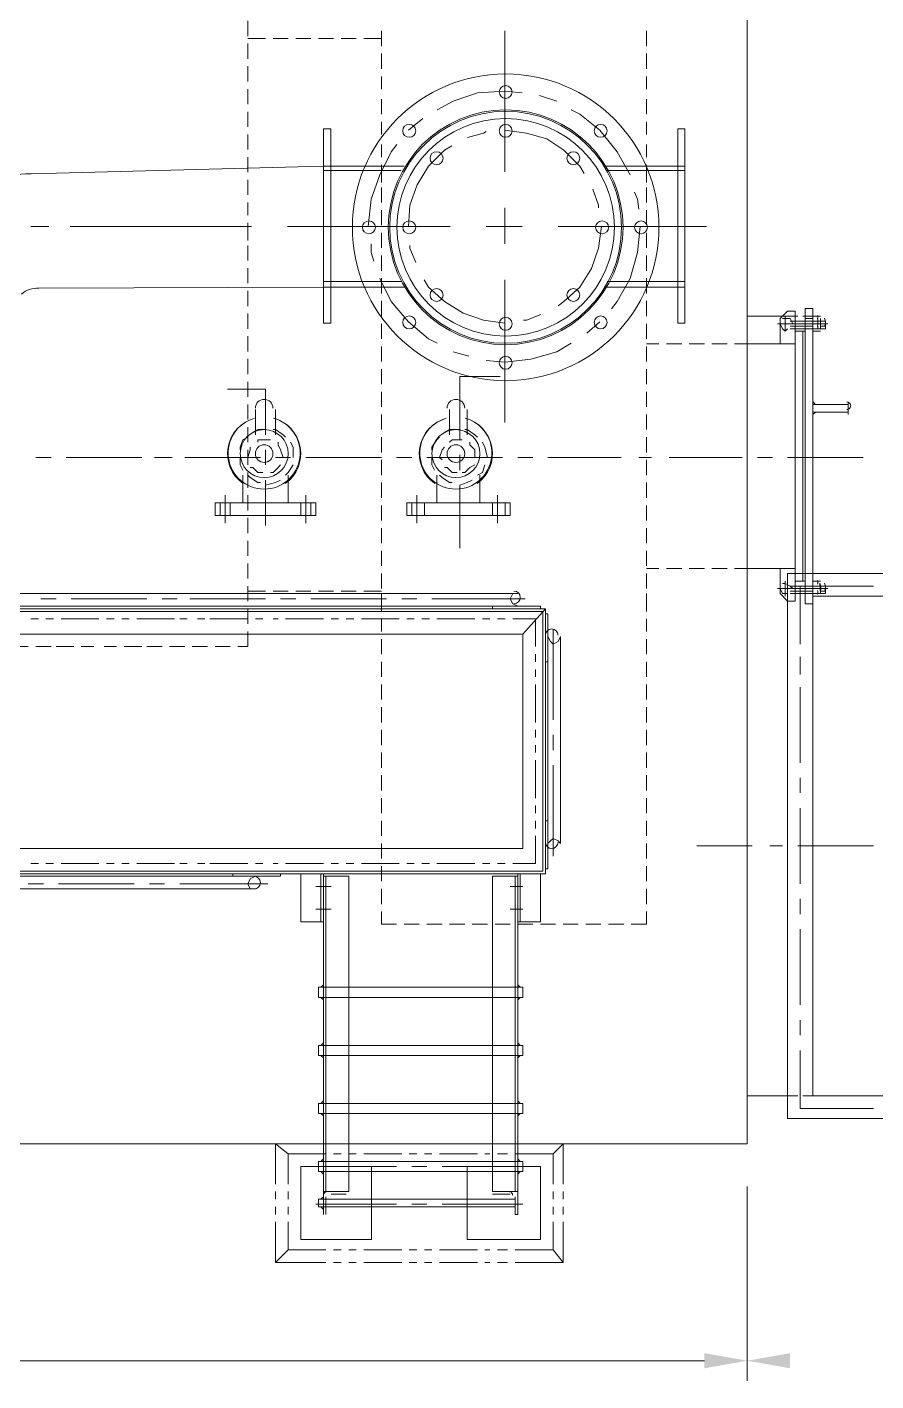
# Model space of a CAD drawing. Header units: metres. Extents: x 45752 to 165956, y -20087 to -17423.
# Drawn here: x 165873.706 to 165875.479, y -17686.784 to -17683.957 of the extents above; entities that cross this region are included whole.
import ezdxf

# ---------------------------------------------------------------- set-up
doc = ezdxf.new("R2010")
doc.units = ezdxf.units.M
doc.header["$MEASUREMENT"] = 0
for name, color, linetype in [('PDF_Geometry', 7, 'CONTINUOUS'), ('PDF_PDF_Geometry', 7, 'CONTINUOUS'), ('PDF_PDF_Solid Fills', 7, 'CONTINUOUS'), ('road', 1, 'CONTINUOUS')]:
    doc.layers.add(name, color=color, linetype=linetype)

# ---------------------------------------------------------------- blocks, each defined once
blk = doc.blocks.new('er3434')
at = {"layer": 'PDF_Geometry', "color": 8, "lineweight": 18}
for points in [[(37.6376, 4.9847), (38.2484, 5.0009), (38.4168, 5.0009)], [(37.6367, 4.8746), (37.6743, 4.8746)], [(37.7191, 4.8746), (38.098, 4.8746)], [(37.6536, 4.7459), (38.2484, 4.7483), (38.4168, 4.7483)]]:
    blk.add_lwpolyline(points, dxfattribs=at)
for centre, radius, start, end in [((37.6367, 4.6623), 0.3224, 89.8367, 120.6735), ((37.65, 4.6968), 0.0492, 85.7034, 131.1665)]:
    blk.add_arc(centre, radius, start, end, dxfattribs=at)
at = {"layer": 'PDF_PDF_Geometry', "color": 8, "lineweight": 20}
for points in [[(35.1082, 2.9755), (35.1082, 2.9597), (35.1082, 5.831), (39.1333, 5.831), (39.1333, 2.9597), (35.1082, 2.9597), (35.1293, 2.9597)], [(38.0902, 5.2725), (38.0902, 5.3042)], [(38.0902, 5.2673), (38.1271, 5.2673)], [(38.1429, 5.2673), (38.1745, 5.2673)], [(38.1903, 5.2673), (38.2219, 5.2673)], [(38.2377, 5.2673), (38.2693, 5.2673)], [(38.2851, 5.2673), (38.3167, 5.2673)], [(38.3325, 5.2673), (38.3694, 5.2673)], [(38.3694, 5.2515), (38.3694, 5.2831)], [(38.6272, 4.9889), (38.6272, 5.2835)], [(38.9226, 5.2515), (38.9226, 5.2831)], [(38.0902, 5.2251), (38.0902, 5.2567)], [(38.3694, 5.2041), (38.3694, 5.2357)], [(38.9226, 5.2041), (38.9226, 5.2357)], [(38.0902, 5.1777), (38.0902, 5.2093)], [(38.3694, 5.1619), (38.3694, 5.1883)], [(38.9226, 5.1619), (38.9226, 5.1883)], [(38.0902, 5.1303), (38.0902, 5.1619)], [(38.4859, 5.1182), (38.519, 5.1362), (38.5701, 5.1542), (38.6272, 5.1572), (38.6633, 5.1542)], [(38.6994, 5.1482), (38.7355, 5.1362)], [(38.3694, 5.1092), (38.3694, 5.1408)], [(38.7656, 5.1182), (38.7836, 5.1091), (38.8257, 5.0761), (38.8618, 5.031), (38.8889, 4.9828)], [(38.9226, 5.1092), (38.9226, 5.1408)], [(38.0902, 5.0829), (38.0902, 5.1145)], [(38.3694, 5.0671), (38.3694, 5.0934)], [(38.4258, 5.0761), (38.4558, 5.1001)], [(38.9226, 5.0671), (38.9226, 5.0934)], [(38.0902, 5.0355), (38.0902, 5.0671)], [(38.5491, 5.061), (38.5821, 5.07), (38.5882, 5.0731)], [(38.6272, 5.0761), (38.6723, 5.07), (38.7144, 5.058), (38.7505, 5.034), (38.7836, 5.0009), (38.7926, 4.9858)], [(38.3416, 4.8746), (38.3476, 4.9317), (38.3656, 4.9828), (38.3897, 5.031), (38.4017, 5.046)], [(38.3694, 5.0197), (38.3694, 5.046)], [(38.4258, 4.8746), (38.4288, 4.9197), (38.4438, 4.9618), (38.4679, 5.0009), (38.5009, 5.034), (38.516, 5.043)], [(38.9226, 5.0197), (38.9226, 5.046)], [(38.0902, 4.988), (38.0902, 5.0197)], [(38.3694, 4.967), (38.3694, 5.0039)], [(38.9226, 4.967), (38.9226, 5.0039)], [(38.2484, 4.9919), (38.4107, 4.9919)], [(38.8347, 5.0009), (39.0031, 5.0009)], [(38.8407, 4.9919), (39.0031, 4.9919)], [(38.0902, 4.9406), (38.0902, 4.9722)], [(38.3694, 4.9248), (38.3694, 4.9564)], [(38.8107, 4.9528), (38.8227, 4.9197), (38.8227, 4.9137)], [(38.9226, 4.9248), (38.9226, 4.9564)], [(38.0902, 4.8985), (38.0902, 4.9248)], [(38.8979, 4.9468), (38.9039, 4.9317), (38.9069, 4.9107)], [(38.3694, 4.8774), (38.3694, 4.909)], [(38.6272, 4.8385), (38.6272, 4.9137)], [(38.9226, 4.8774), (38.9226, 4.909)], [(38.0902, 4.8458), (38.0902, 4.8827)], [(38.1732, 4.8746), (38.2484, 4.8746)], [(38.513, 4.8746), (38.2033, 4.8746)], [(38.6633, 4.8746), (38.5882, 4.8746)], [(38.8287, 4.8746), (38.8227, 4.8295), (38.8077, 4.7874), (38.7836, 4.7483), (38.7505, 4.7182), (38.7385, 4.7092)], [(39.0482, 4.8746), (38.7385, 4.8746)], [(38.8287, 4.8746), (38.8287, 4.8746)], [(38.9099, 4.8746), (38.9039, 4.8205), (38.8889, 4.7663), (38.8618, 4.7182), (38.8498, 4.7032)], [(38.0902, 4.8036), (38.0902, 4.8353)], [(38.3536, 4.8024), (38.3476, 4.8205), (38.3476, 4.8385)], [(38.3694, 4.83), (38.3694, 4.8616)], [(38.4408, 4.7994), (38.4288, 4.8295), (38.4288, 4.8355)], [(38.9226, 4.83), (38.9226, 4.8616)], [(38.3694, 4.7826), (38.3694, 4.8142)], [(38.9226, 4.7826), (38.9226, 4.8142)], [(38.0902, 4.7562), (38.0902, 4.7878)], [(38.2484, 4.7603), (38.4107, 4.7603)], [(38.4859, 4.631), (38.4679, 4.64), (38.4258, 4.6761), (38.3897, 4.7182), (38.3656, 4.7663)], [(38.3694, 4.7352), (38.3694, 4.7668)], [(38.6272, 4.6731), (38.5821, 4.6791), (38.54, 4.6942), (38.5009, 4.7182), (38.4679, 4.7483), (38.4588, 4.7633)], [(38.6272, 4.4656), (38.6272, 4.7633)], [(38.8407, 4.7603), (39.0031, 4.7603)], [(38.9226, 4.7352), (38.9226, 4.7668)], [(38.0902, 4.7088), (38.0902, 4.7404)], [(38.8347, 4.7483), (39.0031, 4.7483)], [(38.0902, 4.6614), (38.0902, 4.693)], [(38.3694, 4.6877), (38.3694, 4.7194)], [(38.9226, 4.6877), (38.9226, 4.7194)], [(39.2018, 4.1609), (39.2018, 4.1082), (39.2176, 4.0924), (39.2334, 4.0924), (39.2334, 4.6983), (39.2176, 4.6983), (39.2018, 4.6825), (39.2018, 4.6298)], [(39.2703, 4.0871), (39.2545, 4.0871), (39.2545, 4.7035), (39.2703, 4.7035), (39.2703, 3.0598), (39.6233, 3.0598), (39.6233, 4.1029), (39.2703, 4.1029), (39.2861, 4.1029)], [(38.3694, 4.6403), (38.3694, 4.6719)], [(38.7024, 4.6912), (38.6723, 4.6791), (38.6663, 4.6791)], [(38.8257, 4.6761), (38.7986, 4.6521)], [(38.9226, 4.6403), (38.9226, 4.6719)], [(39.2387, 4.6877), (39.2176, 4.6877), (39.1333, 4.6877)], [(39.3019, 4.6719), (39.1966, 4.6719)], [(39.2018, 4.6719), (39.2071, 4.6614), (39.2124, 4.6561), (39.2176, 4.6614)], [(39.2282, 4.6719), (39.2229, 4.6825), (39.2124, 4.6825), (39.2071, 4.6825)], [(39.2124, 4.6561), (39.2124, 4.6877)], [(39.2703, 4.6772), (39.2229, 4.6772), (39.2334, 4.6772), (39.2545, 4.6772), (39.2703, 4.6772), (39.2861, 4.6772)], [(39.2229, 4.6667), (39.2703, 4.6667)], [(39.2282, 4.6719), (39.2282, 4.6719)], [(39.2861, 4.6877), (39.2703, 4.6877), (39.2492, 4.6877)], [(39.2703, 4.6825), (39.2545, 4.6825)], [(39.2967, 4.6772), (39.2967, 4.6614), (39.2861, 4.6614), (39.2861, 4.6825)], [(39.2967, 4.6772), (39.2861, 4.6772), (39.2967, 4.6772)], [(39.2861, 4.6667), (39.2967, 4.6667)], [(38.0902, 4.614), (38.0902, 4.6456)], [(39.2229, 4.6614), (39.2334, 4.6614), (39.2545, 4.6614), (39.2703, 4.6614), (39.2861, 4.6614)], [(39.2545, 4.6561), (39.2334, 4.6561)], [(39.2492, 4.6561), (39.2492, 4.1345)], [(39.2703, 4.6614), (39.2545, 4.6614)], [(39.2703, 4.6561), (39.2861, 4.6561)], [(38.3694, 4.5929), (38.3694, 4.6245)], [(38.5521, 4.604), (38.519, 4.613)], [(38.7656, 4.631), (38.7355, 4.613), (38.6814, 4.5979), (38.6272, 4.5919), (38.5882, 4.5949)], [(38.9489, 4.6298), (38.9226, 4.6298)], [(38.9226, 4.5929), (38.9226, 4.6245)], [(38.9964, 4.6298), (38.9647, 4.6298)], [(39.0438, 4.6298), (39.0122, 4.6298)], [(39.0912, 4.6298), (39.0596, 4.6298)], [(39.2334, 4.6298), (39.1333, 4.6298), (39.107, 4.6298)], [(38.0902, 4.5666), (38.0902, 4.5982)], [(38.3694, 4.5455), (38.3694, 4.5771)], [(38.617, 4.5613), (38.5327, 4.5613), (38.5327, 4.4296)], [(38.9226, 4.5455), (38.9226, 4.5771)], [(38.048, 4.535), (38.1271, 4.535), (38.1271, 4.4401)], [(38.0902, 4.5191), (38.0902, 4.5508)], [(38.3694, 4.4981), (38.3694, 4.5297)], [(38.9226, 4.4981), (38.9226, 4.5297)], [(38.0902, 4.4717), (38.0902, 4.5033)], [(39.2703, 4.5086), (39.2756, 4.5033)], [(39.2703, 4.5033), (39.3441, 4.5033)], [(39.3441, 4.4823), (39.3441, 4.5086)], [(38.106, 4.4401), (38.106, 4.4928)], [(38.1481, 4.4401), (38.1481, 4.4928)], [(38.3694, 4.4507), (38.3694, 4.4823)], [(38.5117, 4.4401), (38.5117, 4.4928)], [(38.5485, 4.4401), (38.5485, 4.4928)], [(38.9226, 4.4507), (38.9226, 4.4823)], [(39.2703, 4.4875), (39.3441, 4.4875)], [(39.2703, 4.4823), (39.2756, 4.4875)], [(38.0902, 4.4243), (38.0902, 4.4559)], [(38.1271, 4.4507), (38.1113, 4.4507), (38.1007, 4.4454)], [(38.1692, 4.4349), (38.1639, 4.4401), (38.1481, 4.4507), (38.1429, 4.4507)], [(38.5327, 4.4507), (38.5117, 4.4507), (38.5011, 4.4454)], [(38.5696, 4.4349), (38.5643, 4.4401), (38.5485, 4.4507), (38.5433, 4.4507)], [(38.0902, 4.4349), (38.0796, 4.4296), (38.0744, 4.4138), (38.0744, 4.4085)], [(38.0954, 4.4138), (38.0954, 4.4085), (38.0902, 4.3927), (38.0902, 4.3874)], [(38.1376, 4.4296), (38.1271, 4.4296), (38.1113, 4.4296), (38.1113, 4.4243)], [(38.1639, 4.3927), (38.1587, 4.4085), (38.1534, 4.419), (38.1534, 4.4243)], [(38.185, 4.3927), (38.185, 4.4138), (38.1797, 4.4243)], [(38.3694, 4.4032), (38.3694, 4.4349)], [(38.4906, 4.4349), (38.4853, 4.4296), (38.4748, 4.4138), (38.4748, 4.4085)], [(38.5011, 4.4138), (38.4959, 4.4085), (38.4906, 4.3927), (38.4959, 4.3874)], [(38.538, 4.4296), (38.5327, 4.4296), (38.5169, 4.4296), (38.5117, 4.4243)], [(38.5643, 4.3927), (38.5643, 4.4085), (38.5538, 4.419), (38.5538, 4.4243)], [(38.5907, 4.3927), (38.5854, 4.4138), (38.5801, 4.4243)], [(38.9226, 4.4032), (38.9226, 4.4349)], [(37.6476, 4.3927), (37.6792, 4.3927)], [(37.7108, 4.3927), (37.8689, 4.3927)], [(37.8952, 4.3927), (37.9321, 4.3927)], [(37.9585, 4.3927), (38.1165, 4.3927)], [(38.0744, 4.3927), (38.0744, 4.3769), (38.0796, 4.3664)], [(38.0902, 4.3769), (38.0902, 4.4085)], [(38.1271, 4.4085), (38.1271, 4.3769)], [(38.1481, 4.3927), (38.1797, 4.3927)], [(38.185, 4.3927), (38.185, 4.3927)], [(38.2114, 4.3927), (38.3694, 4.3927)], [(38.3694, 4.3558), (38.3694, 4.3874)], [(38.401, 4.3927), (38.4326, 4.3927)], [(38.4642, 4.3927), (38.6223, 4.3927)], [(38.4748, 4.3927), (38.4748, 4.3769), (38.48, 4.3664)], [(38.5327, 4.398), (38.5327, 4.3664)], [(38.5907, 4.3927), (38.5907, 4.3927)], [(38.6539, 4.3927), (38.6855, 4.3927)], [(38.7171, 4.3927), (38.8699, 4.3927)], [(38.9068, 4.3927), (38.9331, 4.3927)], [(38.9226, 4.3558), (38.9226, 4.3874)], [(38.97, 4.3927), (39.1228, 4.3927)], [(39.1544, 4.3927), (39.186, 4.3927)], [(39.2176, 4.3927), (39.3757, 4.3927)], [(38.0796, 4.3558), (38.0796, 4.3348), (38.0796, 4.2979)], [(38.0902, 4.3295), (38.0902, 4.3611)], [(38.0902, 4.3558), (38.0954, 4.3506), (38.1113, 4.34), (38.1165, 4.34)], [(38.0954, 4.3716), (38.1007, 4.3716), (38.1113, 4.3611), (38.1218, 4.3611)], [(38.1376, 4.3611), (38.1429, 4.3611), (38.1534, 4.3716), (38.1587, 4.3769)], [(38.1692, 4.3558), (38.1745, 4.3611), (38.185, 4.3769)], [(38.1745, 4.3558), (38.1745, 4.3348), (38.1745, 4.2979)], [(38.4853, 4.3558), (38.4853, 4.3348), (38.4853, 4.2979)], [(38.4906, 4.3558), (38.4959, 4.3506), (38.5117, 4.34), (38.5169, 4.34)], [(38.5011, 4.3716), (38.5064, 4.3716), (38.5169, 4.3611), (38.5275, 4.3611)], [(38.538, 4.3611), (38.5433, 4.3611), (38.5538, 4.3716), (38.5643, 4.3769)], [(38.5696, 4.3558), (38.5801, 4.3611), (38.5854, 4.3769)], [(38.5749, 4.3558), (38.5749, 4.3348), (38.5749, 4.2979)], [(38.1271, 4.3453), (38.1271, 4.2505)], [(38.1271, 4.3348), (38.1481, 4.34), (38.1587, 4.3453)], [(38.3694, 4.3084), (38.3694, 4.34)], [(38.5591, 4.3453), (38.5485, 4.34), (38.5327, 4.3348), (38.5327, 4.203)], [(38.9226, 4.3084), (38.9226, 4.34)], [(38.0322, 4.2715), (38.0322, 4.2979)], [(38.0428, 4.2557), (38.0428, 4.3137)], [(38.0533, 4.2715), (38.0533, 4.2979)], [(38.0902, 4.2821), (38.0902, 4.3137)], [(38.2008, 4.2715), (38.2008, 4.2979)], [(38.2114, 4.2557), (38.2114, 4.3137)], [(38.2219, 4.2715), (38.2219, 4.2979)], [(38.4326, 4.2715), (38.4326, 4.2979)], [(38.4432, 4.2557), (38.4432, 4.3137)], [(38.459, 4.2715), (38.459, 4.2979)], [(38.6012, 4.2715), (38.6012, 4.2979)], [(38.6118, 4.2557), (38.6118, 4.3137)], [(38.6276, 4.2715), (38.6276, 4.2979)], [(38.1903, 4.2715), (38.0638, 4.2715)], [(38.3694, 4.261), (38.3694, 4.2926)], [(38.596, 4.2715), (38.4642, 4.2715)], [(38.9226, 4.261), (38.9226, 4.2926)], [(38.0902, 4.2346), (38.0902, 4.2663)], [(38.3694, 4.2136), (38.3694, 4.2452)], [(38.9226, 4.2136), (38.9226, 4.2452)], [(38.0902, 4.1872), (38.0902, 4.2188)], [(38.3694, 4.1662), (38.3694, 4.1978)], [(38.9226, 4.1662), (38.9226, 4.1978)], [(38.0902, 4.1398), (38.0902, 4.1714)], [(38.9489, 4.1609), (38.9226, 4.1609)], [(38.9964, 4.1609), (38.9647, 4.1609)], [(39.0438, 4.1609), (39.0122, 4.1609)], [(39.0912, 4.1609), (39.0596, 4.1609)], [(39.2334, 4.1609), (39.1333, 4.1609), (39.107, 4.1609)], [(38.3694, 4.1187), (38.3694, 4.1504)], [(38.9226, 4.1187), (38.9226, 4.1504)], [(39.2282, 4.1187), (39.2229, 4.124), (39.2124, 4.1293), (39.2071, 4.1293)], [(39.2124, 4.1345), (39.2124, 4.1029)], [(39.2545, 4.1345), (39.2334, 4.1345)], [(39.2703, 4.1345), (39.2861, 4.1345)], [(37.4474, 4.0819), (37.458, 4.0871), (37.4632, 4.0977), (37.458, 4.1082), (37.4474, 4.1082), (38.6539, 4.1082), (38.6434, 4.1082), (38.6381, 4.0977), (38.6434, 4.0871), (38.6539, 4.0819)], [(38.0902, 4.0924), (38.0902, 4.124)], [(38.0902, 4.1135), (38.1271, 4.1135)], [(38.1429, 4.1135), (38.1745, 4.1135)], [(38.1903, 4.1135), (38.2219, 4.1135)], [(38.2377, 4.1135), (38.2693, 4.1135)], [(38.2851, 4.1135), (38.3167, 4.1135)], [(38.3325, 4.1135), (38.3694, 4.1135)], [(38.3694, 4.0713), (38.3694, 4.1082)], [(38.9226, 4.0713), (38.9226, 4.1082)], [(39.3019, 4.1187), (39.1966, 4.1187)], [(39.2018, 4.1187), (39.2071, 4.1082), (39.2124, 4.1082), (39.2176, 4.1082)], [(39.2545, 4.124), (39.2334, 4.124), (39.2229, 4.124), (39.2703, 4.124), (39.2545, 4.124), (39.2703, 4.124), (39.2861, 4.124), (39.2967, 4.124), (39.2967, 4.1082), (39.2861, 4.1082), (39.2703, 4.1082), (39.2545, 4.1082), (39.2703, 4.1082)], [(39.2229, 4.1135), (39.2703, 4.1135)], [(39.2229, 4.1082), (39.2334, 4.1082), (39.2545, 4.1082)], [(39.2282, 4.1187), (39.2282, 4.1187)], [(39.3968, 4.124), (39.244, 4.124), (39.244, 4.0028)], [(39.2861, 4.124), (39.2967, 4.124)], [(38.7013, 4.0766), (38.7013, 4.0819), (37.4, 4.0819), (37.4, 4.0766)], [(37.6582, 4.0977), (37.6898, 4.0977)], [(37.7214, 4.0977), (37.8794, 4.0977)], [(37.911, 4.0977), (37.9427, 4.0977)], [(37.969, 4.0977), (38.1271, 4.0977)], [(38.0902, 4.045), (38.0902, 4.0766)], [(38.1587, 4.0977), (38.1903, 4.0977)], [(38.2219, 4.0977), (38.3799, 4.0977)], [(38.4116, 4.0977), (38.4432, 4.0977)], [(38.4748, 4.0977), (38.6697, 4.0977)], [(38.6012, 4.0766), (38.6012, 4.0819)], [(38.6644, 4.0239), (38.7119, 4.0766)], [(37.6371, 4.0555), (37.6529, 4.0555)], [(37.6687, 4.0555), (37.6845, 4.0555)], [(37.7003, 4.0555), (37.7793, 4.0555)], [(37.7951, 4.0555), (37.8109, 4.0555)], [(37.8268, 4.0555), (37.8426, 4.0555)], [(37.8584, 4.0555), (37.9374, 4.0555)], [(37.9479, 4.0555), (37.9637, 4.0555)], [(37.9848, 4.0555), (38.0006, 4.0555)], [(38.0111, 4.0555), (38.0902, 4.0555)], [(38.106, 4.0555), (38.1218, 4.0555)], [(38.1429, 4.0555), (38.1534, 4.0555)], [(38.1692, 4.0555), (38.2482, 4.0555)], [(38.264, 4.0555), (38.2798, 4.0555)], [(38.2956, 4.0555), (38.3115, 4.0555)], [(38.3273, 4.0555), (38.4063, 4.0555)], [(38.3694, 4.0292), (38.3694, 4.0555)], [(38.4221, 4.0555), (38.4379, 4.0555)], [(38.4537, 4.0555), (38.4695, 4.0555)], [(38.4853, 4.0555), (38.5643, 4.0555)], [(38.5801, 4.0555), (38.596, 4.0555)], [(38.6118, 4.0555), (38.6276, 4.0555)], [(38.6434, 4.0555), (38.6908, 4.0555), (38.6908, 3.9976)], [(38.7119, 3.5339), (38.7171, 3.5339), (38.7171, 4.0661), (38.7119, 4.0661)], [(38.9226, 4.0292), (38.9226, 4.0555)], [(38.0691, 3.9976), (38.0902, 3.9976), (38.0902, 4.0292)], [(38.7171, 4.0186), (38.7224, 4.0081), (38.7277, 4.0028), (38.7382, 4.0081), (38.7435, 4.0186), (38.7435, 3.5866), (38.7382, 3.5919), (38.7277, 3.5972), (38.7224, 3.5919), (38.7171, 3.5866)], [(38.7277, 4.0344), (38.7277, 3.8448)], [(37.6002, 3.9976), (37.6318, 3.9976)], [(37.6476, 3.9976), (37.6792, 3.9976)], [(37.6898, 3.9976), (37.7266, 3.9976)], [(37.7425, 3.9976), (37.7688, 3.9976)], [(37.7899, 3.9976), (37.8162, 3.9976)], [(37.832, 3.9976), (37.8689, 3.9976)], [(37.8794, 3.9976), (37.911, 3.9976)], [(37.9269, 3.9976), (37.9585, 3.9976)], [(37.9743, 3.9976), (38.0059, 3.9976)], [(38.0217, 3.9976), (38.0533, 3.9976)], [(38.3694, 3.9818), (38.3694, 4.0134)], [(38.9226, 3.9818), (38.9226, 4.0134)], [(38.3694, 3.9343), (38.3694, 3.966)], [(38.6908, 3.9818), (38.6908, 3.966)], [(38.7119, 3.966), (38.7171, 3.966)], [(38.9226, 3.9343), (38.9226, 3.966)], [(39.244, 3.9396), (39.244, 3.9765)], [(38.6908, 3.9501), (38.6908, 3.9343)], [(38.3694, 3.8869), (38.3694, 3.9185)], [(38.6908, 3.9185), (38.6908, 3.8395)], [(38.9226, 3.8869), (38.9226, 3.9185)], [(39.244, 3.7552), (39.244, 3.9133)], [(38.3694, 3.8395), (38.3694, 3.8711)], [(38.9226, 3.8395), (38.9226, 3.8711)], [(38.3694, 3.7921), (38.3694, 3.8237)], [(38.6908, 3.8237), (38.6908, 3.8079)], [(38.9226, 3.7921), (38.9226, 3.8237)], [(38.6908, 3.7921), (38.6908, 3.7763)], [(38.7277, 3.8132), (38.7277, 3.7816)], [(38.3694, 3.7447), (38.3694, 3.7763)], [(38.6908, 3.7605), (38.6908, 3.6815)], [(38.9226, 3.7447), (38.9226, 3.7763)], [(38.7277, 3.7499), (38.7277, 3.5603)], [(38.3694, 3.6973), (38.3694, 3.7289)], [(38.9226, 3.6973), (38.9226, 3.7289)], [(39.244, 3.692), (39.244, 3.7236)], [(38.3694, 3.6498), (38.3694, 3.6815)], [(38.9226, 3.6498), (38.9226, 3.6815)], [(38.6908, 3.6657), (38.6908, 3.6498)], [(39.244, 3.5023), (39.244, 3.6604)], [(38.3694, 3.6024), (38.3694, 3.634)], [(38.6908, 3.634), (38.6908, 3.6182)], [(38.7119, 3.634), (38.7171, 3.634)], [(38.9226, 3.6024), (38.9226, 3.634)], [(38.6434, 3.5445), (38.6908, 3.5445), (38.6908, 3.6024)], [(38.3694, 3.555), (38.3694, 3.5866)], [(38.9226, 3.555), (38.9226, 3.5866)], [(39.1439, 3.5814), (39.028, 3.5814)], [(39.2071, 3.5814), (39.1808, 3.5814)], [(39.3968, 3.5814), (39.2387, 3.5814)], [(37.6371, 3.5445), (37.6529, 3.5445)], [(37.6687, 3.5445), (37.6845, 3.5445)], [(37.7003, 3.5445), (37.7793, 3.5445)], [(37.7951, 3.5445), (37.8109, 3.5445)], [(37.8268, 3.5445), (37.8426, 3.5445)], [(37.8584, 3.5445), (37.9374, 3.5445)], [(37.9479, 3.5445), (37.9637, 3.5445)], [(37.9848, 3.5445), (38.0006, 3.5445)], [(38.0111, 3.5445), (38.0902, 3.5445)], [(38.106, 3.5445), (38.1218, 3.5445)], [(38.1429, 3.5445), (38.1534, 3.5445)], [(38.1692, 3.5445), (38.2482, 3.5445)], [(38.264, 3.5445), (38.2798, 3.5445)], [(38.2956, 3.5445), (38.3115, 3.5445)], [(38.3273, 3.5445), (38.4063, 3.5445)], [(38.3694, 3.5076), (38.3694, 3.5392)], [(38.4221, 3.5445), (38.4379, 3.5445)], [(38.4537, 3.5445), (38.4695, 3.5445)], [(38.4853, 3.5445), (38.5643, 3.5445)], [(38.5801, 3.5445), (38.596, 3.5445)], [(38.6118, 3.5445), (38.6276, 3.5445)], [(38.9226, 3.5076), (38.9226, 3.5392)], [(38.1587, 3.5234), (38.1587, 3.5181), (36.8784, 3.5181), (36.8784, 3.5234)], [(38.106, 3.5181), (38.0954, 3.5129), (38.0902, 3.5023), (38.0954, 3.4918), (38.106, 3.4918), (36.9311, 3.4918), (36.9416, 3.4918), (36.9416, 3.5023), (36.9416, 3.5129), (36.9311, 3.5181)], [(38.0586, 3.5234), (38.0586, 3.5181)], [(38.2482, 3.4233), (38.2008, 3.4233), (38.2008, 3.5234)], [(38.243, 3.5234), (38.243, 3.4233)], [(38.2482, 3.5234), (38.2482, 2.8122)], [(38.2482, 3.5181), (38.3009, 3.5181), (38.3009, 3.2863), (38.3009, 3.2652), (38.3009, 3.1651), (38.3009, 3.1441), (38.3009, 3.044), (38.3009, 3.0229), (38.3009, 2.8596), (38.2482, 2.8596)], [(38.2535, 3.5181), (38.2535, 2.8596)], [(38.6539, 3.5181), (38.6012, 3.5181), (38.6012, 3.2863), (38.6012, 3.2652), (38.6012, 3.1651), (38.6012, 3.1441), (38.6012, 3.044), (38.6012, 3.0229), (38.6012, 2.8596), (38.6539, 2.8596)], [(38.6486, 2.849), (38.6486, 2.8122), (38.6539, 2.8122), (38.6539, 3.5234)], [(38.6486, 3.5181), (38.6486, 2.8596)], [(38.6539, 3.4233), (38.7013, 3.4233), (38.7013, 3.5234)], [(38.6592, 3.5234), (38.6592, 3.4233)], [(37.6318, 3.5023), (37.6634, 3.5023)], [(37.695, 3.5023), (37.8531, 3.5023)], [(37.8847, 3.5023), (37.9163, 3.5023)], [(37.9479, 3.5023), (38.1323, 3.5023)], [(38.264, 3.4971), (38.2324, 3.4971)], [(38.3694, 3.4602), (38.3694, 3.4918)], [(38.6381, 3.4971), (38.6644, 3.4971)], [(38.9226, 3.4602), (38.9226, 3.4918)], [(38.264, 3.4496), (38.2324, 3.4496)], [(38.6381, 3.4496), (38.6644, 3.4496)], [(39.244, 3.4391), (39.244, 3.4707)], [(38.401, 3.418), (38.3694, 3.418), (38.3694, 3.4444)], [(38.891, 3.418), (38.9226, 3.418), (38.9226, 3.4444)], [(38.4168, 3.418), (38.4484, 3.418)], [(38.4642, 3.418), (38.4959, 3.418)], [(38.5117, 3.418), (38.5433, 3.418)], [(38.5591, 3.418), (38.5907, 3.418)], [(38.6065, 3.418), (38.6381, 3.418)], [(38.6539, 3.418), (38.6855, 3.418)], [(38.7013, 3.418), (38.7329, 3.418)], [(38.7487, 3.418), (38.7804, 3.418)], [(38.7962, 3.418), (38.8278, 3.418)], [(38.8436, 3.418), (38.8752, 3.418)], [(39.244, 3.2494), (39.244, 3.4075)], [(38.243, 3.2863), (38.2482, 3.2916)], [(38.6592, 3.2863), (38.6539, 3.2916)], [(38.243, 3.2652), (38.2482, 3.26)], [(38.6592, 3.2652), (38.6539, 3.26)], [(39.244, 3.1862), (39.244, 3.2178)], [(38.243, 3.1651), (38.2482, 3.1704)], [(38.6592, 3.1651), (38.6539, 3.1704)], [(38.243, 3.1441), (38.2482, 3.1388)], [(38.6592, 3.1441), (38.6539, 3.1388)], [(39.3968, 3.0334), (39.244, 3.0334), (39.244, 3.1546)], [(39.2387, 3.0598), (39.2176, 3.0598), (39.1333, 3.0598)], [(39.2703, 3.0598), (39.2492, 3.0598)], [(38.243, 3.044), (38.2482, 3.0492)], [(38.6592, 3.044), (38.6539, 3.0492)], [(38.243, 3.0229), (38.2482, 3.0176)], [(38.6592, 3.0229), (38.6539, 3.0176)], [(38.264, 2.9123), (38.2377, 2.9123), (38.2008, 2.9123), (38.2008, 2.7595), (38.3483, 2.7595), (38.3483, 2.828), (38.3483, 2.8438), (38.3483, 2.9017), (38.3483, 2.9123), (38.3273, 2.9123)], [(38.401, 2.9123), (38.2324, 2.9123)], [(38.243, 2.9228), (38.2482, 2.9281)], [(38.3115, 2.9123), (38.2798, 2.9123)], [(38.4642, 2.9123), (38.4326, 2.9123)], [(38.6381, 2.9123), (38.6644, 2.9123), (38.4959, 2.9123)], [(38.6539, 2.9123), (38.7013, 2.9123), (38.7013, 2.7595), (38.5485, 2.7595), (38.5485, 2.828), (38.5485, 2.8438), (38.5485, 2.9017), (38.5485, 2.9123), (38.5749, 2.9123)], [(38.5907, 2.9123), (38.6223, 2.9123)], [(38.6592, 2.9228), (38.6539, 2.9281)], [(38.243, 2.9017), (38.2482, 2.8964)], [(38.6592, 2.9017), (38.6539, 2.8964)], [(38.2956, 2.8596), (38.2956, 2.8596)], [(39.1333, 2.8701), (39.1333, 2.4644), (39.1333, 2.5277)], [(38.401, 2.8332), (38.2324, 2.8332)], [(38.6486, 2.8438), (38.2535, 2.8438), (38.2482, 2.8438), (38.2377, 2.8438), (38.2377, 2.828), (38.2482, 2.828), (38.2535, 2.828), (38.6486, 2.828)], [(38.243, 2.8438), (38.2482, 2.849)], [(38.243, 2.828), (38.2482, 2.8227)], [(38.2535, 2.849), (38.2535, 2.8122)], [(38.2956, 2.8543), (38.264, 2.8543)], [(38.4642, 2.8332), (38.4326, 2.8332)], [(38.6644, 2.8332), (38.4959, 2.8332)], [(38.6012, 2.8543), (38.6381, 2.8543)], [(39.0438, 2.5066), (35.1978, 2.5066)]]:
    blk.add_lwpolyline(points, dxfattribs=at)
for points in [[(38.2634, 5.0791), (38.2484, 5.0791), (38.2484, 4.6731), (38.2634, 4.6731)], [(39.0031, 4.6731), (38.9881, 4.6731), (38.9881, 5.0791), (39.0031, 5.0791)], [(38.2324, 4.2979), (38.2324, 4.2715), (38.0217, 4.2715), (38.0217, 4.2979)], [(38.6381, 4.2979), (38.6381, 4.2715), (38.4221, 4.2715), (38.4221, 4.2979)], [(39.6707, 4.1504), (39.2176, 4.1504), (39.2176, 3.0124), (39.6707, 3.0124)], [(35.5086, 3.5234), (35.5086, 4.0766), (38.7119, 4.0766), (38.7119, 3.5234)], [(35.5139, 3.5287), (35.5139, 4.0713), (38.7066, 4.0713), (38.7066, 3.5287)], [(35.556, 3.5761), (35.556, 4.0239), (38.6644, 4.0239), (38.6644, 3.5761)], [(38.2377, 3.2863), (38.2482, 3.2863), (38.2535, 3.2863), (38.6486, 3.2863), (38.6539, 3.2863), (38.6644, 3.2863), (38.6644, 3.2652), (38.6539, 3.2652), (38.6486, 3.2652), (38.2535, 3.2652), (38.2482, 3.2652), (38.2377, 3.2652)], [(38.2377, 3.1651), (38.2482, 3.1651), (38.2535, 3.1651), (38.6486, 3.1651), (38.6539, 3.1651), (38.6644, 3.1651), (38.6644, 3.1441), (38.6539, 3.1441), (38.6486, 3.1441), (38.2535, 3.1441), (38.2482, 3.1441), (38.2377, 3.1441)], [(38.2377, 3.044), (38.2482, 3.044), (38.2535, 3.044), (38.6486, 3.044), (38.6539, 3.044), (38.6644, 3.044), (38.6644, 3.0229), (38.6539, 3.0229), (38.6486, 3.0229), (38.2535, 3.0229), (38.2482, 3.0229), (38.2377, 3.0229)], [(38.2377, 2.9228), (38.2482, 2.9228), (38.2535, 2.9228), (38.6486, 2.9228), (38.6539, 2.9228), (38.6644, 2.9228), (38.6644, 2.9017), (38.6539, 2.9017), (38.6486, 2.9017), (38.2535, 2.9017), (38.2482, 2.9017), (38.2377, 2.9017)]]:
    blk.add_lwpolyline(points, close=True, dxfattribs=at)
for points in [[(38.1685, 4.3382, 0.636505), (38.144, 4.4744, -7.426968), (38.1042, 4.4743, 0.636505), (38.0804, 4.3382)], [(38.5689, 4.3382, 0.636505), (38.5444, 4.4744, -7.426968), (38.5046, 4.4743, 0.636505), (38.4808, 4.3382)], [(39.2861, 4.1082), (39.2851, 4.1298, -0.127136), (39.2861, 4.1135), (39.2967, 4.1135)]]:
    blk.add_lwpolyline(points, format="xyb", dxfattribs=at)
at = {"layer": 'PDF_PDF_Geometry', "color": 8, "lineweight": 5}
for points in [[(38.1481, 2.9597), (38.1481, 2.8754)], [(38.1745, 2.9386), (38.1481, 2.9597), (38.2535, 2.9597)], [(38.2693, 2.9597), (38.2851, 2.9597)], [(38.3009, 2.9597), (38.3167, 2.9597)], [(38.3325, 2.9597), (38.4116, 2.9597)], [(38.4274, 2.9597), (38.4432, 2.9597)], [(38.459, 2.9597), (38.4748, 2.9597)], [(38.4906, 2.9597), (38.5696, 2.9597)], [(38.5854, 2.9597), (38.596, 2.9597)], [(38.6118, 2.9597), (38.6328, 2.9597)], [(38.6486, 2.9597), (38.7487, 2.9597)], [(38.7277, 2.8754), (38.7277, 2.9386), (38.7487, 2.9597), (38.7487, 2.8754)], [(38.1745, 2.8754), (38.1745, 2.9386), (38.2535, 2.9386)], [(38.2693, 2.9386), (38.2851, 2.9386)], [(38.3009, 2.9386), (38.3167, 2.9386)], [(38.3325, 2.9386), (38.4116, 2.9386)], [(38.4274, 2.9386), (38.4432, 2.9386)], [(38.459, 2.9386), (38.4748, 2.9386)], [(38.4906, 2.9386), (38.5696, 2.9386)], [(38.5854, 2.9386), (38.596, 2.9386)], [(38.6118, 2.9386), (38.6328, 2.9386)], [(38.6486, 2.9386), (38.7277, 2.9386)], [(38.1481, 2.8596), (38.1481, 2.8438)], [(38.1745, 2.8596), (38.1745, 2.8438)], [(38.7277, 2.8596), (38.7277, 2.8438)], [(38.7487, 2.8596), (38.7487, 2.8438)], [(38.1481, 2.828), (38.1481, 2.8122)], [(38.1745, 2.828), (38.1745, 2.8122)], [(38.7277, 2.828), (38.7277, 2.8122)], [(38.7487, 2.828), (38.7487, 2.8122)], [(38.1481, 2.7963), (38.1481, 2.712), (38.2535, 2.712)], [(38.1745, 2.7963), (38.1745, 2.7384), (38.1481, 2.712)], [(38.6486, 2.712), (38.7487, 2.712), (38.7487, 2.7963)], [(38.7277, 2.7963), (38.7277, 2.7384), (38.7487, 2.712)], [(38.1745, 2.7384), (38.2535, 2.7384)], [(38.2693, 2.7384), (38.2851, 2.7384)], [(38.3009, 2.7384), (38.3167, 2.7384)], [(38.3325, 2.7384), (38.4116, 2.7384)], [(38.4274, 2.7384), (38.4432, 2.7384)], [(38.459, 2.7384), (38.4748, 2.7384)], [(38.4906, 2.7384), (38.5696, 2.7384)], [(38.5854, 2.7384), (38.596, 2.7384)], [(38.6118, 2.7384), (38.6328, 2.7384)], [(38.6486, 2.7384), (38.7277, 2.7384)], [(38.2693, 2.712), (38.2851, 2.712)], [(38.3009, 2.712), (38.3167, 2.712)], [(38.3325, 2.712), (38.4116, 2.712)], [(38.4274, 2.712), (38.4432, 2.712)], [(38.459, 2.712), (38.4748, 2.712)], [(38.4906, 2.712), (38.5696, 2.712)], [(38.5854, 2.712), (38.596, 2.712)], [(38.6118, 2.712), (38.6328, 2.712)]]:
    blk.add_lwpolyline(points, dxfattribs=at)
at = {"layer": 'PDF_PDF_Geometry', "color": 8, "lineweight": 20}
for centre, radius in [((38.6287, 4.8731), 0.3202), ((38.6287, 5.1557), 0.0135), ((38.6287, 4.8731), 0.2451), ((38.6287, 4.8731), 0.2421), ((38.6287, 4.8731), 0.227), ((38.4273, 5.0746), 0.0135), ((38.6287, 5.0746), 0.0135), ((38.8272, 5.0746), 0.0135), ((38.4844, 5.0174), 0.0135), ((38.7701, 5.0174), 0.0135), ((38.3431, 4.8731), 0.0135), ((38.4273, 4.8731), 0.0135), ((38.8302, 4.8731), 0.0135), ((38.9114, 4.8731), 0.0135), ((38.4844, 4.7318), 0.0135), ((38.7701, 4.7318), 0.0135), ((38.4273, 4.6746), 0.0135), ((38.6287, 4.6716), 0.0135), ((38.8272, 4.6746), 0.0135), ((38.6287, 4.5904), 0.0135), ((38.1244, 4.4006), 0.0501), ((38.5248, 4.4006), 0.0501), ((38.1244, 4.4006), 0.0184), ((38.5248, 4.4006), 0.0184)]:
    blk.add_circle(centre, radius, dxfattribs=at)
for centre, radius, start, end in [((39.273, 4.6851), 0.0079, 330.9629, 27.9767), ((39.2406, 4.6746), 0.0403, 347.7201, 12.2799), ((39.273, 4.664), 0.0079, 332.0233, 29.0371), ((39.2782, 4.6746), 0.0184, 332.1551, 27.8449), ((38.1244, 4.4954), 0.0184, 0.0056, 180), ((38.5248, 4.4954), 0.0184, 0.0056, 180), ((39.3414, 4.5007), 0.0079, 269.9999, 90.0001), ((39.273, 4.1319), 0.0079, 331.4911, 28.5089), ((39.2782, 4.1214), 0.0184, 332.1551, 27.8449), ((38.646, 4.1003), 0.0132, 270.0001, 89.9999), ((39.273, 4.1108), 0.0079, 332.0233, 29.0371), ((38.725, 4.0213), 0.0132, 0.0001, 179.9999), ((38.725, 3.5893), 0.0132, 180.0001, 359.9999), ((38.1033, 3.505), 0.0132, 270.0001, 89.9999), ((38.2561, 2.8517), 0.0079, 89.9999, 180.0001), ((38.6355, 2.8517), 0.0079, 359.9997, 90.0055)]:
    blk.add_arc(centre, radius, start, end, dxfattribs=at)
at = {"layer": 'PDF_PDF_Solid Fills', "color": 8}
for points in [[(39.0438, 2.5224), (39.0438, 2.4908), (39.1333, 2.5066)], [(39.2229, 2.5224), (39.2229, 2.4908), (39.1333, 2.5066)]]:
    blk.add_solid(points, dxfattribs=at)

msp = doc.modelspace()

# ---------------------------------------------------------------- block references
at = {"layer": 'road', "color": 7}
msp.add_blockref('er3434', (165836.07703, -17689.24835), dxfattribs=at)

doc.saveas('drawing.dxf')
